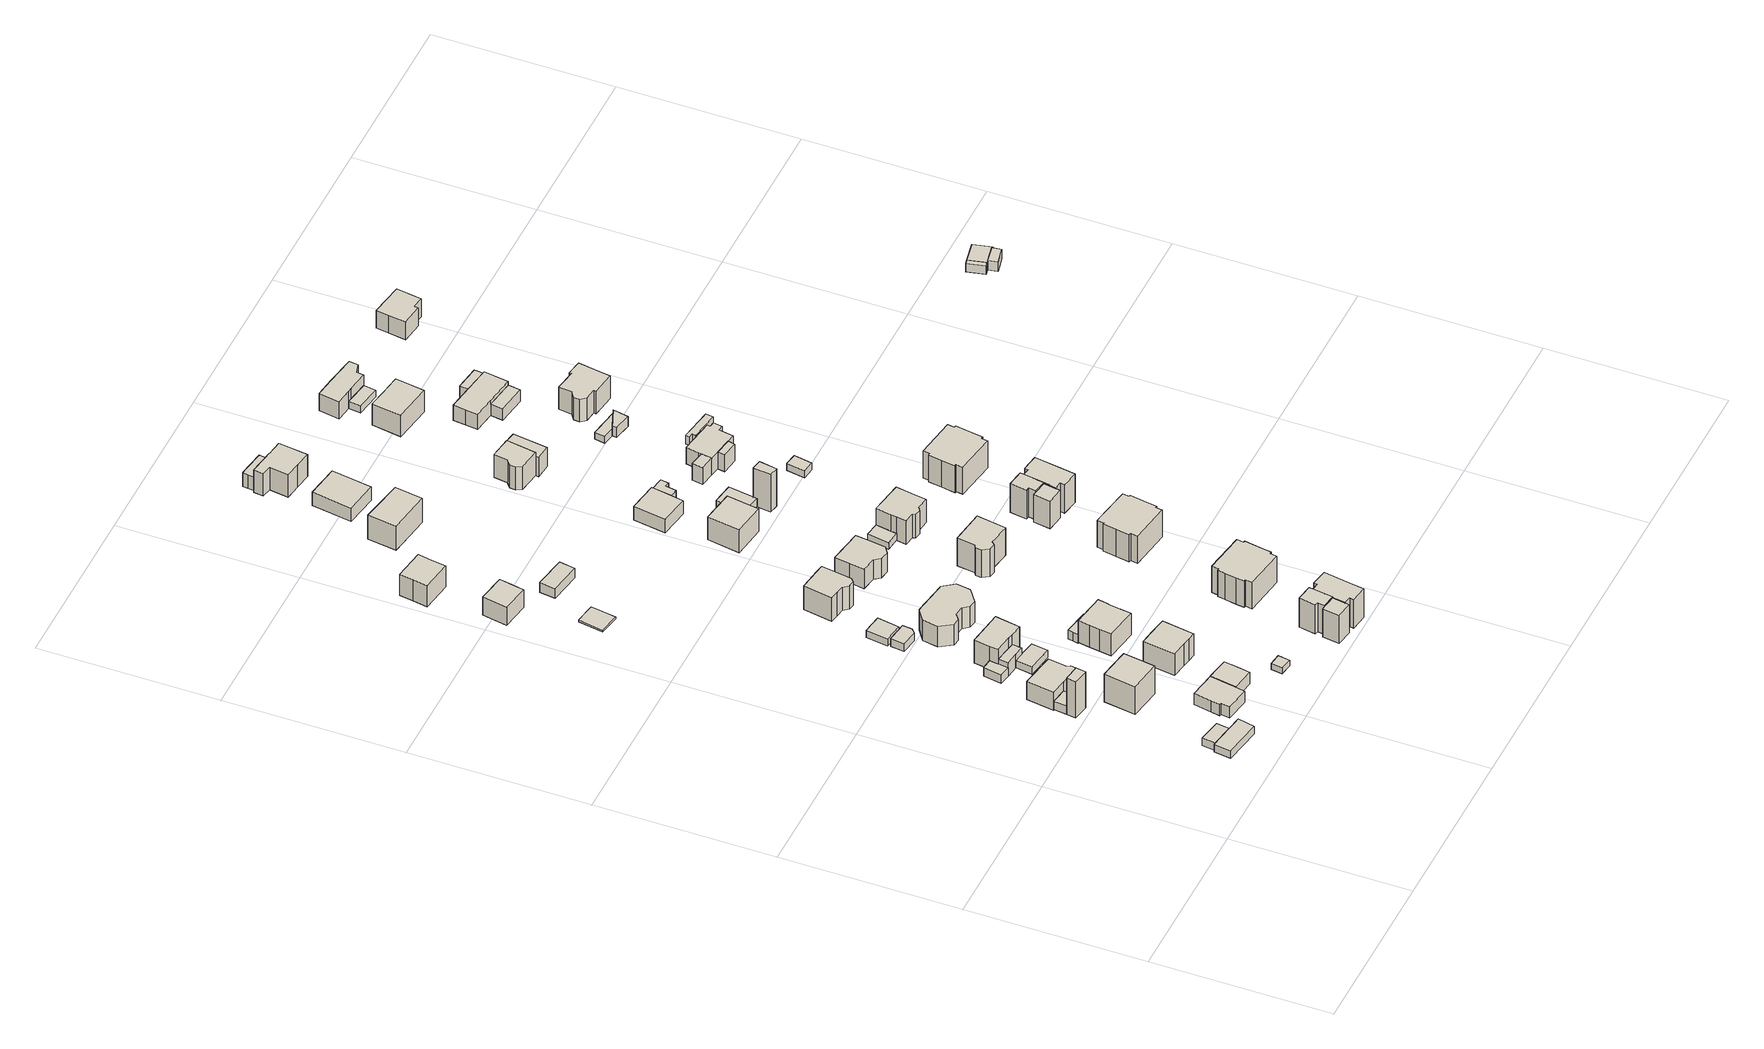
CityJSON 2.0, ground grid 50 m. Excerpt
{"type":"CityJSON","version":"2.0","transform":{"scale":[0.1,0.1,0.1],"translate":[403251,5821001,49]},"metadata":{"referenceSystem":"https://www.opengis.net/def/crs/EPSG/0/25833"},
"CityObjects":{
"building1":{"type":"Building","attributes":{"Gemeindeschluessel":"11000010","BezugspunktDach":"2200","function":"31001_2000","measuredHeight":2.41,"storeysAboveGround":1},"address":[{"country":"Germany","locality":"Berlin","thoroughfareNumber":"30 (1)","thoroughfareName":"Siegmarstraße"}],"geometry":[{"type":"Solid","lod":"1","boundaries":[[[[0,1,2,3,4,5]],[[6,7,8,9,10,11]],[[6,11,5,4]],[[7,6,4,3]],[[8,7,3,2]],[[9,8,2,1]],[[10,9,1,0]],[[11,10,0,5]]]]}]},
"building2":{"type":"Building","attributes":{"Gemeindeschluessel":"11000010","BezugspunktDach":"2200","function":"31001_2000","measuredHeight":2.47,"storeysAboveGround":1},"address":[{"country":"Germany","locality":"Berlin","thoroughfareNumber":"32 (1)","thoroughfareName":"Siegmarstraße"}],"geometry":[{"type":"Solid","lod":"1","boundaries":[[[[2,12,13,3]],[[14,15,8,7]],[[14,7,3,13]],[[15,14,13,12]],[[8,15,12,2]],[[7,8,2,3]]]]}]},
"building3":{"type":"Building","attributes":{"Gemeindeschluessel":"11000010","BezugspunktDach":"2200","function":"31001_2723","measuredHeight":12.03,"storeysAboveGround":1},"address":[{"country":"Germany","locality":"Berlin","thoroughfareNumber":"36 (1)","thoroughfareName":"Siegmarstraße"}],"geometry":[{"type":"Solid","lod":"1","boundaries":[[[[16,17,18,19]],[[20,21,22,23]],[[20,23,19,18]],[[21,20,18,17]],[[22,21,17,16]],[[23,22,16,19]]]]}]},
"building4":{"type":"Building","attributes":{"Gemeindeschluessel":"11000010","BezugspunktDach":"2200","function":"51009_1610","measuredHeight":3.28,"storeysAboveGround":0},"address":[{"country":"Germany","locality":"Berlin"}],"geometry":[{"type":"Solid","lod":"1","boundaries":[[[[24,25,26,27]],[[28,29,21,20]],[[28,20,27,26]],[[29,28,26,25]],[[21,29,25,24]],[[20,21,24,27]]]]}]},
"building5":{"type":"Building","attributes":{"Gemeindeschluessel":"11000010","BezugspunktDach":"2200","function":"31001_1010","measuredHeight":5.93,"storeysAboveGround":1},"address":[{"country":"Germany","locality":"Berlin","thoroughfareNumber":"36","thoroughfareName":"Siegmarstraße"}],"geometry":[{"type":"Solid","lod":"1","boundaries":[[[[30,31,32,33,34,35,36,37,38,39]],[[40,41,42,43,44,45,46,47,48,49]],[[40,49,39,38]],[[41,40,38,37]],[[42,41,37,36]],[[43,42,36,35]],[[44,43,35,34]],[[45,44,34,33]],[[46,45,33,32]],[[47,46,32,31]],[[48,47,31,30]],[[49,48,30,39]]]]}]},
"building6":{"type":"Building","attributes":{"Gemeindeschluessel":"11000010","BezugspunktDach":"2200","function":"31001_1010","measuredHeight":9.22,"storeysAboveGround":1},"address":[{"country":"Germany","locality":"Berlin","thoroughfareNumber":"34","thoroughfareName":"Siegmarstraße"}],"geometry":[{"type":"Solid","lod":"1","boundaries":[[[[50,51,52,53]],[[54,55,56,57]],[[54,57,53,52]],[[55,54,52,51]],[[56,55,51,50]],[[57,56,50,53]]]]}]},
"building7":{"type":"Building","attributes":{"Gemeindeschluessel":"11000010","function":"31001_1010"},"address":[{"country":"Germany","locality":"Berlin","thoroughfareNumber":"32","thoroughfareName":"Siegmarstraße"}],"children":["building7-1","building7-2"]},
"building7-1":{"type":"BuildingPart","attributes":{"BezugspunktDach":"2200","measuredHeight":4.29,"storeysAboveGround":1},"parents":["building7"],"geometry":[{"type":"MultiSurface","lod":"1","boundaries":[[[58,59,60,61,62,63,64,65,66]],[[67,68,69,70,71,72,73,74,75]],[[67,75,66,65]],[[68,67,65,64]],[[69,68,64,63]],[[72,71,61,60]],[[73,72,60,59]],[[74,73,59,58]],[[75,74,58,66]],[[70,76,77,62]],[[69,63,77,76]],[[78,70,62,61,71]]]}]},
"building7-2":{"type":"BuildingPart","attributes":{"BezugspunktDach":"2200","measuredHeight":4.29,"storeysAboveGround":1},"parents":["building7"],"geometry":[{"type":"MultiSurface","lod":"1","boundaries":[[[79,80,81,82,83,84]],[[76,69,85,86,87,71]],[[77,62,61,84,83]],[[63,77,76,83,82]],[[85,69,82,81]],[[86,85,81,80]],[[87,86,80,79]],[[71,87,79,84]],[[76,70,62,77]],[[70,71,61,62]],[[69,76,77,63]]]}]},
"building8":{"type":"Building","attributes":{"Gemeindeschluessel":"11000010","function":"31001_1010"},"address":[{"country":"Germany","locality":"Berlin","thoroughfareNumber":"38","thoroughfareName":"Siegmarstraße"}],"children":["building8-1","building8-2","building8-3"]},
"building8-1":{"type":"BuildingPart","attributes":{"BezugspunktDach":"2200","measuredHeight":10.84,"storeysAboveGround":1},"parents":["building8"],"geometry":[{"type":"MultiSurface","lod":"1","boundaries":[[[88,89,90,91,92,93,94,95]],[[96,97,98,99,100,101,102,103]],[[96,104,105,95,94]],[[97,96,94,93]],[[98,97,93,92]],[[99,98,92,91]],[[100,99,91,90]],[[101,100,90,89]],[[106,107,101,89,88]],[[108,106,102,88,95]],[[103,105,104,96]],[[102,101,107,106]],[[109,103,102,106,108]]]}]},
"building8-2":{"type":"BuildingPart","attributes":{"BezugspunktDach":"2200","measuredHeight":4.65,"storeysAboveGround":1},"parents":["building8"],"geometry":[{"type":"MultiSurface","lod":"1","boundaries":[[[110,104,111,112]],[[113,96,114,115]],[[113,115,112,111]],[[96,113,111,104]],[[115,114,110,112]],[[96,104,105,103]],[[114,103,105,110]]]}]},
"building8-3":{"type":"BuildingPart","attributes":{"BezugspunktDach":"2200","measuredHeight":4.35,"storeysAboveGround":1},"parents":["building8"],"geometry":[{"type":"MultiSurface","lod":"1","boundaries":[[[116,117,107,108,118]],[[103,101,119,120,114]],[[103,105,110,118,108]],[[101,103,102,101,107]],[[119,101,107,117]],[[120,119,117,116]],[[114,120,116,118]],[[114,110,105,103]],[[107,101,102,106]],[[108,106,102,103]]]}]},
"building9":{"type":"Building","attributes":{"Gemeindeschluessel":"11000010","BezugspunktDach":"2200","function":"31001_2000","measuredHeight":2.45,"storeysAboveGround":1},"address":[{"country":"Germany","locality":"Berlin","thoroughfareNumber":"38 (1)","thoroughfareName":"Siegmarstraße"}],"geometry":[{"type":"Solid","lod":"1","boundaries":[[[[121,122,123,124,125]],[[126,127,128,129,130]],[[126,130,125,124]],[[127,126,124,123]],[[128,127,123,122]],[[129,128,122,121]],[[130,129,121,125]]]]}]},
"building10":{"type":"Building","attributes":{"Gemeindeschluessel":"11000010","BezugspunktDach":"2200","function":"31001_2000","measuredHeight":1.89,"storeysAboveGround":1},"address":[{"country":"Germany","locality":"Berlin","thoroughfareNumber":"32 (2)","thoroughfareName":"Siegmarstraße"}],"geometry":[{"type":"Solid","lod":"1","boundaries":[[[[131,132,133,134]],[[135,136,137,138]],[[135,138,134,133]],[[136,135,133,132]],[[137,136,132,131]],[[138,137,131,134]]]]}]},
"building11":{"type":"Building","attributes":{"Gemeindeschluessel":"11000010","BezugspunktDach":"2200","function":"31001_2463","measuredHeight":2.59,"storeysAboveGround":1},"address":[{"country":"Germany","locality":"Berlin","thoroughfareNumber":"40 (1)","thoroughfareName":"Siegmarstraße"}],"geometry":[{"type":"Solid","lod":"1","boundaries":[[[[139,140,141,142,143]],[[144,145,146,147,148]],[[144,148,143,142]],[[145,144,142,141]],[[146,145,141,140]],[[147,146,140,139]],[[148,147,139,143]]]]}]},
"building12":{"type":"Building","attributes":{"Gemeindeschluessel":"11000010","BezugspunktDach":"2200","function":"31001_1010","measuredHeight":9.38,"storeysAboveGround":1},"address":[{"country":"Germany","locality":"Berlin","thoroughfareNumber":"34A","thoroughfareName":"Siegmarstraße"}],"geometry":[{"type":"Solid","lod":"1","boundaries":[[[[149,150,151,152,153,154,155,156]],[[157,158,159,160,161,162,163,164]],[[157,164,156,155]],[[158,157,155,154]],[[159,158,154,153]],[[160,159,153,152]],[[161,160,152,151]],[[162,161,151,150]],[[163,162,150,149]],[[164,163,149,156]]]]}]},
"building13":{"type":"Building","attributes":{"Gemeindeschluessel":"11000010","BezugspunktDach":"2200","function":"31001_1010","measuredHeight":0.585,"storeysAboveGround":1},"address":[{"country":"Germany","locality":"Berlin","thoroughfareNumber":"9","thoroughfareName":"Mettlacher Straße"}],"geometry":[{"type":"Solid","lod":"1","boundaries":[[[[165,166,167,168]],[[169,170,171,172]],[[169,172,168,167]],[[170,169,167,166]],[[171,170,166,165]],[[172,171,165,168]]]]}]},
"building14":{"type":"Building","attributes":{"Gemeindeschluessel":"11000010","BezugspunktDach":"2200","function":"31001_1010","measuredHeight":7.93,"storeysAboveGround":1},"address":[{"country":"Germany","locality":"Berlin","thoroughfareNumber":"47","thoroughfareName":"Siegmarstraße"}],"geometry":[{"type":"Solid","lod":"1","boundaries":[[[[173,174,175,176,177]],[[178,179,180,181,182]],[[178,182,177,176]],[[179,178,176,175]],[[180,179,175,174]],[[181,180,174,173]],[[182,181,173,177]]]]}]},
"building15":{"type":"Building","attributes":{"Gemeindeschluessel":"11000010","BezugspunktDach":"2200","function":"31001_2000","measuredHeight":2.37,"storeysAboveGround":1},"address":[{"country":"Germany","locality":"Berlin","thoroughfareNumber":"42 (1)","thoroughfareName":"Siegmarstraße"}],"geometry":[{"type":"Solid","lod":"1","boundaries":[[[[183,184,185,186]],[[187,188,189,190]],[[187,190,186,185]],[[188,187,185,184]],[[189,188,184,183]],[[190,189,183,186]]]]}]},
"building16":{"type":"Building","attributes":{"Gemeindeschluessel":"11000010","BezugspunktDach":"2200","function":"31001_1010","measuredHeight":8.13,"storeysAboveGround":1},"address":[{"country":"Germany","locality":"Berlin","thoroughfareNumber":"36A","thoroughfareName":"Siegmarstraße"}],"geometry":[{"type":"Solid","lod":"1","boundaries":[[[[191,192,193,194,195,196,197,198,199,200,201]],[[202,203,204,205,206,207,208,209,210,211,212]],[[202,212,201,200]],[[203,202,200,199]],[[204,203,199,198]],[[205,204,198,197]],[[206,205,197,196]],[[207,206,196,195]],[[208,207,195,194]],[[209,208,194,193]],[[210,209,193,192]],[[211,210,192,191]],[[212,211,191,201]]]]}]},
"building17":{"type":"Building","attributes":{"Gemeindeschluessel":"11000010","BezugspunktDach":"2200","function":"31001_1010","measuredHeight":9.9,"storeysAboveGround":1},"address":[{"country":"Germany","locality":"Berlin","thoroughfareNumber":"49","thoroughfareName":"Siegmarstraße"}],"geometry":[{"type":"Solid","lod":"1","boundaries":[[[[213,214,215,216,217,218]],[[219,220,221,222,223,224]],[[219,224,218,217]],[[220,219,217,216]],[[221,220,216,215]],[[222,221,215,214]],[[223,222,214,213]],[[224,223,213,218]]]]}]},
"building18":{"type":"Building","attributes":{"Gemeindeschluessel":"11000010","BezugspunktDach":"2200","function":"31001_1010","measuredHeight":6.83,"storeysAboveGround":1},"address":[{"country":"Germany","locality":"Berlin","thoroughfareNumber":"40","thoroughfareName":"Siegmarstraße"}],"geometry":[{"type":"Solid","lod":"1","boundaries":[[[[225,226,227,228,229,230,231,232,233,234,235,236]],[[237,238,239,240,241,242,243,244,245,246,247,248]],[[237,248,236,235]],[[238,237,235,234]],[[239,238,234,233]],[[240,239,233,232]],[[241,240,232,231]],[[242,241,231,230]],[[243,242,230,229]],[[244,243,229,228]],[[245,244,228,227]],[[246,245,227,226]],[[247,246,226,225]],[[248,247,225,236]]]]}]},
"building19":{"type":"Building","attributes":{"Gemeindeschluessel":"11000010","BezugspunktDach":"2200","function":"51009_1610","measuredHeight":3.21,"storeysAboveGround":0},"address":[{"country":"Germany","locality":"Berlin"}],"geometry":[{"type":"Solid","lod":"1","boundaries":[[[[249,250,251,252,253]],[[254,255,256,257,258]],[[254,258,253,252]],[[255,254,252,251]],[[256,255,251,250]],[[257,256,250,249]],[[258,257,249,253]]]]}]},
"building20":{"type":"Building","attributes":{"Gemeindeschluessel":"11000010","BezugspunktDach":"2200","function":"31001_1010","measuredHeight":8.34,"storeysAboveGround":1},"address":[{"country":"Germany","locality":"Berlin","thoroughfareNumber":"42","thoroughfareName":"Siegmarstraße"}],"geometry":[{"type":"Solid","lod":"1","boundaries":[[[[259,260,261,262,263,264,265,266,267,268,269]],[[270,271,272,273,274,275,276,277,278,279,280]],[[270,280,269,268]],[[271,270,268,267]],[[272,271,267,266]],[[273,272,266,265]],[[274,273,265,264]],[[275,274,264,263]],[[276,275,263,262]],[[277,276,262,261]],[[278,277,261,260]],[[279,278,260,259]],[[280,279,259,269]]]]}]},
"building21":{"type":"Building","attributes":{"Gemeindeschluessel":"11000010","BezugspunktDach":"2200","function":"31001_2000","measuredHeight":3.12,"storeysAboveGround":1},"address":[{"country":"Germany","locality":"Berlin","thoroughfareNumber":"47 (2)","thoroughfareName":"Siegmarstraße"}],"geometry":[{"type":"Solid","lod":"1","boundaries":[[[[281,282,283,284]],[[285,286,287,288]],[[285,288,284,283]],[[286,285,283,282]],[[287,286,282,281]],[[288,287,281,284]]]]}]},
"building22":{"type":"Building","attributes":{"Gemeindeschluessel":"11000010","function":"31001_1010"},"address":[{"country":"Germany","locality":"Berlin","thoroughfareNumber":"39","thoroughfareName":"Hans-Fallada-Straße"}],"children":["building22-1","building22-2","building22-3"]},
"building22-1":{"type":"BuildingPart","attributes":{"BezugspunktDach":"2200","measuredHeight":10.57,"storeysAboveGround":3},"parents":["building22"],"geometry":[{"type":"MultiSurface","lod":"1","boundaries":[[[289,290,291,292,293,294,295,296,297,298]],[[299,300,301,302,303,304,305,306,307,308]],[[309,308,298,310,311]],[[301,300,296,295]],[[302,301,295,294]],[[303,302,294,293]],[[304,303,293,292]],[[305,304,292,291]],[[306,305,291,290]],[[307,306,290,289]],[[308,307,289,298]],[[308,309,311,312]],[[299,312,311,310,297]],[[300,299,297,296]]]}]},
"building22-2":{"type":"BuildingPart","attributes":{"BezugspunktDach":"2200","measuredHeight":10.07,"storeysAboveGround":3},"parents":["building22"],"geometry":[{"type":"Solid","lod":"1","boundaries":[[[[313,309,311,314,315,316]],[[317,318,312,308,319,320]],[[317,320,316,315]],[[318,317,315,314]],[[319,308,309,313]],[[320,319,313,316]],[[312,318,314,311]],[[308,312,311,309]]]]}]},
"building22-3":{"type":"BuildingPart","attributes":{"BezugspunktDach":"2200","measuredHeight":10.24,"storeysAboveGround":3},"parents":["building22"],"geometry":[{"type":"MultiSurface","lod":"1","boundaries":[[[321,322,323,324,325,326]],[[327,328,312,318,329,330]],[[327,330,326,325]],[[328,327,325,324]],[[310,297,296,300,328,324,323]],[[314,311,323,322]],[[329,318,322,321]],[[330,329,321,326]],[[312,299,297,310]],[[299,300,296,297]],[[318,312,311,314]]]}]},
"building23":{"type":"Building","attributes":{"Gemeindeschluessel":"11000010","BezugspunktDach":"2200","function":"31001_1010","measuredHeight":9.08,"storeysAboveGround":1},"address":[{"country":"Germany","locality":"Berlin","thoroughfareNumber":"12","thoroughfareName":"Mettlacher Straße"}],"geometry":[{"type":"Solid","lod":"1","boundaries":[[[[331,332,333,334,335,336,337,338,339]],[[340,341,342,343,344,345,346,347,348]],[[340,348,339,338]],[[341,340,338,337]],[[342,341,337,336]],[[343,342,336,335]],[[344,343,335,334]],[[345,344,334,333]],[[346,345,333,332]],[[347,346,332,331]],[[348,347,331,339]]]]}]},
"building24":{"type":"Building","attributes":{"Gemeindeschluessel":"11000010","BezugspunktDach":"2200","function":"31001_1010","measuredHeight":9.05,"storeysAboveGround":2},"address":[{"country":"Germany","locality":"Berlin","thoroughfareNumber":"51","thoroughfareName":"Siegmarstraße"}],"geometry":[{"type":"Solid","lod":"1","boundaries":[[[[349,350,351,352,353]],[[354,355,356,357,358]],[[354,358,353,352]],[[355,354,352,351]],[[356,355,351,350]],[[357,356,350,349]],[[358,357,349,353]]]]}]},
"building25":{"type":"Building","attributes":{"Gemeindeschluessel":"11000010","BezugspunktDach":"2200","function":"31001_1010","measuredHeight":9.59,"storeysAboveGround":3},"address":[{"country":"Germany","locality":"Berlin","thoroughfareNumber":"41","thoroughfareName":"Hans-Fallada-Straße"}],"geometry":[{"type":"Solid","lod":"1","boundaries":[[[[359,360,361,362,363,364,365,366,367,368,369,370,371,372,373,374]],[[375,376,377,378,379,380,381,382,383,384,385,386,387,388,389,390]],[[375,390,374,373]],[[376,375,373,372]],[[377,376,372,371]],[[378,377,371,370]],[[379,378,370,369]],[[380,379,369,368]],[[381,380,368,367]],[[382,381,367,366]],[[383,382,366,365]],[[384,383,365,364]],[[385,384,364,363]],[[386,385,363,362]],[[387,386,362,361]],[[388,387,361,360]],[[389,388,360,359]],[[390,389,359,374]]]]}]},
"building26":{"type":"Building","attributes":{"Gemeindeschluessel":"11000010","BezugspunktDach":"2200","function":"31001_1010","measuredHeight":9.15,"storeysAboveGround":1},"address":[{"country":"Germany","locality":"Berlin","thoroughfareNumber":"16","thoroughfareName":"Mettlacher Straße"}],"geometry":[{"type":"Solid","lod":"1","boundaries":[[[[391,392,393,394,395,396,397,398,399]],[[400,401,402,403,404,405,406,407,408]],[[400,408,399,398]],[[401,400,398,397]],[[402,401,397,396]],[[403,402,396,395]],[[404,403,395,394]],[[405,404,394,393]],[[406,405,393,392]],[[407,406,392,391]],[[408,407,391,399]]]]}]},
"building27":{"type":"Building","attributes":{"Gemeindeschluessel":"11000010","BezugspunktDach":"2200","function":"31001_1010","measuredHeight":8.42,"storeysAboveGround":1},"address":[{"country":"Germany","locality":"Berlin","thoroughfareNumber":"11","thoroughfareName":"Mettlacher Straße"}],"geometry":[{"type":"Solid","lod":"1","boundaries":[[[[409,410,411,412]],[[413,414,415,416]],[[413,416,412,411]],[[414,413,411,410]],[[415,414,410,409]],[[416,415,409,412]]]]}]},
"building28":{"type":"Building","attributes":{"Gemeindeschluessel":"11000010","BezugspunktDach":"2200","function":"31001_1010","measuredHeight":5.2,"storeysAboveGround":1},"address":[{"country":"Germany","locality":"Berlin","thoroughfareNumber":"53","thoroughfareName":"Siegmarstraße"}],"geometry":[{"type":"Solid","lod":"1","boundaries":[[[[417,418,419,420]],[[421,422,423,424]],[[421,424,420,419]],[[422,421,419,418]],[[423,422,418,417]],[[424,423,417,420]]]]}]},
"building29":{"type":"Building","attributes":{"Gemeindeschluessel":"11000010","BezugspunktDach":"2200","function":"31001_2000","measuredHeight":2.09,"storeysAboveGround":1},"address":[{"country":"Germany","locality":"Berlin","thoroughfareNumber":"14 (1)","thoroughfareName":"Mettlacher Straße"}],"geometry":[{"type":"Solid","lod":"1","boundaries":[[[[425,426,427,428]],[[429,430,431,432]],[[429,432,428,427]],[[430,429,427,426]],[[431,430,426,425]],[[432,431,425,428]]]]}]},
"building30":{"type":"Building","attributes":{"Gemeindeschluessel":"11000010","function":"31001_1010"},"address":[{"country":"Germany","locality":"Berlin","thoroughfareNumber":"55","thoroughfareName":"Siegmarstraße"}],"children":["building30-1","building30-2"]},
"building30-1":{"type":"BuildingPart","attributes":{"BezugspunktDach":"2200","measuredHeight":8.02,"storeysAboveGround":2},"parents":["building30"],"geometry":[{"type":"MultiSurface","lod":"1","boundaries":[[[433,434,435,436,437,438,439,440,441,442]],[[443,444,445,446,447,448,449,450,451,452]],[[443,452,442,441]],[[453,454,441,440]],[[444,443,455,456]],[[457,453,456,458,445,444,440,439]],[[446,445,439,438],[459,460,457,458]],[[447,446,438,437]],[[448,447,437,436]],[[449,448,436,435]],[[450,449,435,434]],[[451,450,434,433]],[[452,451,433,442]],[[456,455,454,453]],[[458,456,453,457]],[[457,460,459,458]]]}]},
"building30-2":{"type":"BuildingPart","attributes":{"BezugspunktDach":"2200","measuredHeight":5.39,"storeysAboveGround":2},"parents":["building30"],"geometry":[{"type":"MultiSurface","lod":"1","boundaries":[[[460,461,462,463,464,454]],[[465,466,467,468,459,455]],[[465,455,454,464]],[[466,465,464,463]],[[467,466,463,462]],[[468,467,462,461]],[[459,468,461,460]],[[456,453,454,455]],[[458,457,453,469,456]],[[459,460,457,470,458]]]}]},
"building31":{"type":"Building","attributes":{"Gemeindeschluessel":"11000010","function":"31001_1010"},"address":[{"country":"Germany","locality":"Berlin","thoroughfareNumber":"44","thoroughfareName":"Siegmarstraße"}],"children":["building31-1","building31-2"]},
"building31-1":{"type":"BuildingPart","attributes":{"BezugspunktDach":"2200","measuredHeight":5.17,"storeysAboveGround":1},"parents":["building31"],"geometry":[{"type":"Solid","lod":"1","boundaries":[[[[471,472,473,474,475]],[[476,477,478,479,480]],[[476,480,475,474]],[[477,476,474,473]],[[478,481,482,477,473,472]],[[479,478,472,471]],[[480,479,471,475]],[[477,482,481,478]]]]}]},
"building31-2":{"type":"BuildingPart","attributes":{"BezugspunktDach":"2200","measuredHeight":3.67,"storeysAboveGround":1},"parents":["building31"],"geometry":[{"type":"Solid","lod":"1","boundaries":[[[[483,484,485,486,482,481]],[[477,487,488,489,490,478]],[[487,477,482,486]],[[488,487,486,485]],[[489,488,485,484]],[[490,489,484,483]],[[478,490,483,481]],[[478,481,482,477]]]]}]},
"building32":{"type":"Building","attributes":{"Gemeindeschluessel":"11000010","BezugspunktDach":"2200","function":"31001_1010","measuredHeight":9.9,"storeysAboveGround":3},"address":[{"country":"Germany","locality":"Berlin","thoroughfareNumber":"43","thoroughfareName":"Hans-Fallada-Straße"}],"geometry":[{"type":"Solid","lod":"1","boundaries":[[[[491,492,493,494,495,496,497,498,499,500,501,502,503,504]],[[505,506,507,508,509,510,511,512,513,514,515,516,517,518]],[[505,518,504,503]],[[506,505,503,502]],[[507,506,502,501]],[[508,507,501,500]],[[509,508,500,499]],[[510,509,499,498]],[[511,510,498,497]],[[512,511,497,496]],[[513,512,496,495]],[[514,513,495,494]],[[515,514,494,493]],[[516,515,493,492]],[[517,516,492,491]],[[518,517,491,504]]]]}]},
"building33":{"type":"Building","attributes":{"Gemeindeschluessel":"11000010","BezugspunktDach":"2200","function":"31001_1010","measuredHeight":10.5,"storeysAboveGround":1},"address":[{"country":"Germany","locality":"Berlin","thoroughfareNumber":"14","thoroughfareName":"Mettlacher Straße"}],"geometry":[{"type":"Solid","lod":"1","boundaries":[[[[519,520,521,522,523,524,525,526,527,528,529]],[[530,531,532,533,534,535,536,537,538,539,540]],[[530,540,529,528]],[[531,530,528,527]],[[532,531,527,526]],[[533,532,526,525]],[[534,533,525,524]],[[535,534,524,523]],[[536,535,523,522]],[[537,536,522,521]],[[538,537,521,520]],[[539,538,520,519]],[[540,539,519,529]]]]}]},
"building34":{"type":"Building","attributes":{"Gemeindeschluessel":"11000010","BezugspunktDach":"2200","function":"31001_2463","measuredHeight":2.56,"storeysAboveGround":1},"address":[{"country":"Germany","locality":"Berlin","thoroughfareNumber":"11 (1)","thoroughfareName":"Mettlacher Straße"}],"geometry":[{"type":"Solid","lod":"1","boundaries":[[[[541,542,543,544,545]],[[546,547,548,549,550]],[[546,550,545,544]],[[547,546,544,543]],[[548,547,543,542]],[[549,548,542,541]],[[550,549,541,545]]]]}]},
"building35":{"type":"Building","attributes":{"Gemeindeschluessel":"11000010","BezugspunktDach":"2200","function":"31001_2000","measuredHeight":14.05,"storeysAboveGround":1},"address":[{"country":"Germany","locality":"Berlin","thoroughfareNumber":"13 (1)","thoroughfareName":"Mettlacher Straße"}],"geometry":[{"type":"Solid","lod":"1","boundaries":[[[[551,552,553,554]],[[555,556,557,558]],[[555,558,554,553]],[[556,555,553,552]],[[557,556,552,551]],[[558,557,551,554]]]]}]},
"building36":{"type":"Building","attributes":{"Gemeindeschluessel":"11000010","function":"31001_1010"},"address":[{"country":"Germany","locality":"Berlin","thoroughfareNumber":"50","thoroughfareName":"Siegmarstraße"}],"children":["building36-1","building36-2"]},
"building36-1":{"type":"BuildingPart","attributes":{"BezugspunktDach":"2200","measuredHeight":8.88,"storeysAboveGround":1},"parents":["building36"],"geometry":[{"type":"MultiSurface","lod":"1","boundaries":[[[559,560,561,562,563,564,565,566,567]],[[568,569,570,571,572,573,574,575,576]],[[568,576,567,566]],[[569,568,566,565]],[[570,569,565,564]],[[571,570,564,563]],[[572,571,563,562]],[[577,578,562,561]],[[579,577,573,580,573,561,560]],[[575,574,560,559]],[[576,575,559,567]],[[573,572,578,577]],[[574,580,573,577,579]]]}]},
"building36-2":{"type":"BuildingPart","attributes":{"BezugspunktDach":"2200","measuredHeight":7.59,"storeysAboveGround":1},"parents":["building36"],"geometry":[{"type":"Solid","lod":"1","boundaries":[[[[581,582,583,584,578,577,579,585]],[[574,573,572,586,587,588,589,590]],[[574,590,585,579]],[[586,572,578,584]],[[587,586,584,583]],[[588,587,583,582]],[[589,588,582,581]],[[590,589,581,585]],[[573,574,579,577]],[[573,577,578,572]]]]}]},
"building37":{"type":"Building","attributes":{"Gemeindeschluessel":"11000010","function":"31001_1010"},"address":[{"country":"Germany","locality":"Berlin","thoroughfareNumber":"45","thoroughfareName":"Hans-Fallada-Straße"}],"children":["building37-1","building37-2","building37-3"]},
"building37-1":{"type":"BuildingPart","attributes":{"BezugspunktDach":"2200","measuredHeight":10.51,"storeysAboveGround":3},"parents":["building37"],"geometry":[{"type":"MultiSurface","lod":"1","boundaries":[[[591,592,593,594,595,596,597,598,599,600]],[[601,602,603,604,605,606,607,608,609,610]],[[610,611,601]],[[612,600,613,614]],[[603,602,598,597]],[[604,603,597,596]],[[605,604,596,595]],[[606,605,595,594]],[[607,606,594,593]],[[608,607,593,592]],[[609,608,592,591]],[[610,609,591,600]],[[612,614,611,610]],[[601,611,614,613,599]],[[602,601,599,598]]]}]},
"building37-2":{"type":"BuildingPart","attributes":{"BezugspunktDach":"2200","measuredHeight":10.37,"storeysAboveGround":3},"parents":["building37"],"geometry":[{"type":"Solid","lod":"1","boundaries":[[[[615,612,614,616,617,618]],[[619,620,611,610,621,622]],[[619,622,618,617]],[[620,619,617,616]],[[621,610,612,615]],[[622,621,615,618]],[[611,620,616,614]],[[611,614,612,610]]]]}]},
"building37-3":{"type":"BuildingPart","attributes":{"BezugspunktDach":"2200","measuredHeight":10.61,"storeysAboveGround":3},"parents":["building37"],"geometry":[{"type":"MultiSurface","lod":"1","boundaries":[[[623,624,625,626,627,628]],[[629,630,611,620,631,632]],[[629,632,628,627]],[[630,629,627,626]],[[613,599,598,602,601,633,630,626,625]],[[620,616,614,625,624]],[[631,620,624,623]],[[632,631,623,628]],[[611,633,601,599,613]],[[601,602,598,599]],[[611,614,616,620]]]}]},
"building38":{"type":"Building","attributes":{"Gemeindeschluessel":"11000010","BezugspunktDach":"2200","function":"31001_2000","measuredHeight":2.27,"storeysAboveGround":1},"address":[{"country":"Germany","locality":"Berlin","thoroughfareNumber":"13 (2)","thoroughfareName":"Mettlacher Straße"}],"geometry":[{"type":"Solid","lod":"1","boundaries":[[[[634,635,636,637]],[[638,639,640,641]],[[638,641,637,636]],[[639,638,636,635]],[[640,639,635,634]],[[641,640,634,637]]]]}]},
"building39":{"type":"Building","attributes":{"Gemeindeschluessel":"11000010","function":"31001_1010"},"address":[{"country":"Germany","locality":"Berlin","thoroughfareNumber":"13","thoroughfareName":"Mettlacher Straße"}],"children":["building39-1","building39-2","building39-3"]},
"building39-1":{"type":"BuildingPart","attributes":{"BezugspunktDach":"2200","measuredHeight":6.67,"storeysAboveGround":1},"parents":["building39"],"geometry":[{"type":"MultiSurface","lod":"1","boundaries":[[[642,643,644,645,646,647,648,649,650,651]],[[652,653,654,655,656,657,658,659,660,661]],[[653,652,650,649]],[[654,653,649,648]],[[655,654,648,647]],[[656,655,647,646]],[[657,656,646,645]],[[658,657,645,644]],[[659,658,644,643]],[[660,659,643,642]],[[661,660,642,662,663,664,665,651]],[[652,661,651,650]],[[665,664,663,662]]]}]},
"building39-2":{"type":"BuildingPart","attributes":{"BezugspunktDach":"2200","measuredHeight":5.52,"storeysAboveGround":1},"parents":["building39"],"geometry":[{"type":"MultiSurface","lod":"1","boundaries":[[[666,667,668,669]],[[670,652,661,671]],[[670,671,669,668]],[[652,670,668,667]],[[661,651,650,667,666]],[[671,661,666,669]],[[650,651,661,652]]]}]},
"building39-3":{"type":"BuildingPart","attributes":{"BezugspunktDach":"2200","measuredHeight":5.52,"storeysAboveGround":1},"parents":["building39"],"geometry":[{"type":"MultiSurface","lod":"1","boundaries":[[[672,673,674,675]],[[664,663,676,677]],[[664,677,675,674]],[[662,665,674,673]],[[676,663,673,672]],[[677,676,672,675]],[[663,664,665,662]]]}]},
"building40":{"type":"Building","attributes":{"Gemeindeschluessel":"11000010","BezugspunktDach":"2200","function":"31001_1010","measuredHeight":9.93,"storeysAboveGround":3},"address":[{"country":"Germany","locality":"Berlin","thoroughfareNumber":"47","thoroughfareName":"Hans-Fallada-Straße"}],"geometry":[{"type":"Solid","lod":"1","boundaries":[[[[678,679,680,681,682,683,684,685,686,687,688,689,690,691]],[[692,693,694,695,696,697,698,699,700,701,702,703,704,705]],[[692,705,691,690]],[[693,692,690,689]],[[694,693,689,688]],[[695,694,688,687]],[[696,695,687,686]],[[697,696,686,685]],[[698,697,685,684]],[[699,698,684,683]],[[700,699,683,682]],[[701,700,682,681]],[[702,701,681,680]],[[703,702,680,679]],[[704,703,679,678]],[[705,704,678,691]]]]}]},
"building41":{"type":"Building","attributes":{"Gemeindeschluessel":"11000010","BezugspunktDach":"2200","function":"31001_1010","measuredHeight":9.12,"storeysAboveGround":1},"address":[{"country":"Germany","locality":"Berlin","thoroughfareNumber":"54","thoroughfareName":"Siegmarstraße"}],"geometry":[{"type":"Solid","lod":"1","boundaries":[[[[706,707,708,709,710]],[[711,712,713,714,715]],[[711,715,710,709]],[[712,711,709,708]],[[713,712,708,707]],[[714,713,707,706]],[[715,714,706,710]]]]}]},
"building42":{"type":"Building","attributes":{"Gemeindeschluessel":"11000010","function":"31001_1010"},"address":[{"country":"Germany","locality":"Berlin","thoroughfareNumber":"48","thoroughfareName":"Siegmarstraße"}],"children":["building42-1","building42-2"]},
"building42-1":{"type":"BuildingPart","attributes":{"BezugspunktDach":"2200","measuredHeight":3.17,"storeysAboveGround":1},"parents":["building42"],"geometry":[{"type":"MultiSurface","lod":"1","boundaries":[[[716,717,718,719]],[[720,721,722,723]],[[720,723,719,718]],[[724,725,720,718,717]],[[722,721,717,716]],[[723,722,716,719]],[[726,721,720,725,724]]]}]},
"building42-2":{"type":"BuildingPart","attributes":{"BezugspunktDach":"2200","measuredHeight":2.17,"storeysAboveGround":1},"parents":["building42"],"geometry":[{"type":"Solid","lod":"1","boundaries":[[[[725,724,727,728]],[[729,721,720,730]],[[729,730,728,727]],[[721,729,727,724]],[[730,720,725,728]],[[720,721,724,725]]]]}]},
"building43":{"type":"Building","attributes":{"Gemeindeschluessel":"11000010","BezugspunktDach":"2200","function":"31001_2000","measuredHeight":2.83,"storeysAboveGround":1},"address":[{"country":"Germany","locality":"Berlin","thoroughfareNumber":"13 (3)","thoroughfareName":"Mettlacher Straße"}],"geometry":[{"type":"Solid","lod":"1","boundaries":[[[[731,732,733,734,735,736]],[[737,738,739,740,741,742]],[[737,742,736,735]],[[738,737,735,734]],[[739,738,734,733]],[[740,739,733,732]],[[741,740,732,731]],[[742,741,731,736]]]]}]},
"building44":{"type":"Building","attributes":{"Gemeindeschluessel":"11000010","BezugspunktDach":"2200","function":"31001_2000","measuredHeight":2.3,"storeysAboveGround":1},"address":[{"country":"Germany","locality":"Berlin","thoroughfareNumber":"56 (1)","thoroughfareName":"Siegmarstraße"}],"geometry":[{"type":"Solid","lod":"1","boundaries":[[[[743,744,745,746]],[[747,748,749,750]],[[747,750,746,745]],[[748,747,745,744]],[[749,748,744,743]],[[750,749,743,746]]]]}]},
"building45":{"type":"Building","attributes":{"Gemeindeschluessel":"11000010","BezugspunktDach":"2200","function":"31001_1010","measuredHeight":8.36,"storeysAboveGround":1},"address":[{"country":"Germany","locality":"Berlin","thoroughfareNumber":"56","thoroughfareName":"Siegmarstraße"}],"geometry":[{"type":"Solid","lod":"1","boundaries":[[[[751,752,753,754,755,756,757,758,759]],[[760,761,762,763,764,748,765,747,766]],[[760,766,759,758]],[[761,760,758,757]],[[762,761,757,756]],[[763,762,756,755]],[[764,763,755,754]],[[748,764,754,753]],[[765,748,753,752]],[[747,765,752,751]],[[766,747,751,759]]]]}]},
"building46":{"type":"Building","attributes":{"Gemeindeschluessel":"11000010","function":"31001_1010"},"address":[{"country":"Germany","locality":"Berlin","thoroughfareNumber":"52","thoroughfareName":"Siegmarstraße"}],"children":["building46-1","building46-2"]},
"building46-1":{"type":"BuildingPart","attributes":{"BezugspunktDach":"2200","measuredHeight":5.51,"storeysAboveGround":1},"parents":["building46"],"geometry":[{"type":"MultiSurface","lod":"1","boundaries":[[[767,768,769,770,771,772,773,774]],[[775,776,777,778,779,780,781,782]],[[775,782,774,773]],[[776,775,773,772]],[[777,776,772,771]],[[778,777,771,770]],[[779,778,770,769]],[[780,779,769,768]],[[783,784,768,767]],[[782,781,767,774]],[[781,780,784,783]]]}]},
"building46-2":{"type":"BuildingPart","attributes":{"BezugspunktDach":"2200","measuredHeight":3.76,"storeysAboveGround":1},"parents":["building46"],"geometry":[{"type":"Solid","lod":"1","boundaries":[[[[785,784,783,786]],[[781,780,787,788]],[[781,788,786,783]],[[787,780,784,785]],[[788,787,785,786]],[[781,783,784,780]]]]}]},
"building47":{"type":"Building","attributes":{"Gemeindeschluessel":"11000010","BezugspunktDach":"2200","function":"31001_1010","measuredHeight":8.91,"storeysAboveGround":1},"address":[{"country":"Germany","locality":"Berlin","thoroughfareNumber":"50A","thoroughfareName":"Siegmarstraße"}],"geometry":[{"type":"Solid","lod":"1","boundaries":[[[[789,790,791,792,793,794,795,796,797,798,799,800,801]],[[802,803,804,805,806,807,808,809,810,811,812,813,814]],[[802,814,801,800]],[[803,802,800,799]],[[804,803,799,798]],[[805,804,798,797]],[[806,805,797,796]],[[807,806,796,795]],[[808,807,795,794]],[[809,808,794,793]],[[810,809,793,792]],[[811,810,792,791]],[[812,811,791,790]],[[813,812,790,789]],[[814,813,789,801]]]]}]},
"building48":{"type":"Building","attributes":{"Gemeindeschluessel":"11000010","BezugspunktDach":"2200","function":"31001_2463","measuredHeight":4.57,"storeysAboveGround":1},"address":[{"country":"Germany","locality":"Berlin","thoroughfareNumber":"52 (1)","thoroughfareName":"Siegmarstraße"}],"geometry":[{"type":"Solid","lod":"1","boundaries":[[[[815,816,817,818]],[[819,820,821,822]],[[819,822,818,817]],[[820,819,817,816]],[[821,820,816,815]],[[822,821,815,818]]]]}]},
"building49":{"type":"Building","attributes":{"Gemeindeschluessel":"11000010","BezugspunktDach":"2200","function":"31001_1010","measuredHeight":8.4,"storeysAboveGround":1},"address":[{"country":"Germany","locality":"Berlin","thoroughfareNumber":"56B","thoroughfareName":"Siegmarstraße"}],"geometry":[{"type":"Solid","lod":"1","boundaries":[[[[823,824,825,826,827,828,829,830]],[[831,832,833,834,835,836,837,838]],[[831,838,830,829]],[[832,831,829,828]],[[833,832,828,827]],[[834,833,827,826]],[[835,834,826,825]],[[836,835,825,824]],[[837,836,824,823]],[[838,837,823,830]]]]}]},
"building50":{"type":"Building","attributes":{"Gemeindeschluessel":"11000010","BezugspunktDach":"2200","function":"51009_1610","measuredHeight":2.78,"storeysAboveGround":0},"address":[{"country":"Germany","locality":"Berlin"}],"geometry":[{"type":"Solid","lod":"1","boundaries":[[[[839,840,841,842]],[[843,844,845,846]],[[843,846,842,841]],[[844,843,841,840]],[[845,844,840,839]],[[846,845,839,842]]]]}]},
"building51":{"type":"Building","attributes":{"Gemeindeschluessel":"11000010","BezugspunktDach":"2200","function":"51009_1610","measuredHeight":3.77,"storeysAboveGround":0},"address":[{"country":"Germany","locality":"Berlin"}],"geometry":[{"type":"Solid","lod":"1","boundaries":[[[[847,848,849,850]],[[851,852,853,854]],[[851,854,850,849]],[[852,851,849,848]],[[853,852,848,847]],[[854,853,847,850]]]]}]},
"building52":{"type":"Building","attributes":{"Gemeindeschluessel":"11000010","BezugspunktDach":"2200","function":"31001_1312","measuredHeight":2.77,"storeysAboveGround":1},"address":[{"country":"Germany","locality":"Berlin","thoroughfareNumber":"36 (10)","thoroughfareName":"Joachim-Ringelnatz-Straße"}],"geometry":[{"type":"Solid","lod":"1","boundaries":[[[[840,855,856,857,858,841]],[[859,860,861,862,863,864]],[[859,864,841,858]],[[860,859,858,857]],[[861,860,857,856]],[[862,861,856,855]],[[863,862,855,840]],[[864,863,840,841]]]]}]}
},
"vertices":[
[352,77,68],[362,124,68],[320,131,68],[256,141,68],[251,142,68],[244,94,68],[251,142,43],[256,141,43],[320,131,43],[362,124,43],[352,77,43],[244,94,43],
[325,167,68],[261,179,68],[261,179,43],[325,167,43],
[282,502,158],[286,529,158],[242,536,158],[238,510,158],[242,536,38],[286,529,38],[282,502,38],[238,510,38],
[286,529,65],[292,565,65],[246,572,65],[242,536,65],[246,572,38],[292,565,38],
[292,565,94],[320,560,94],[326,553,94],[337,551,94],[353,562,94],[355,573,94],[349,581,94],[357,634,94],[258,650,94],[246,572,94],[258,650,35],[357,634,35],[349,581,35],[355,573,35],[353,562,35],[337,551,35],[326,553,35],[320,560,35],[292,565,35],[246,572,35],
[398,365,130],[411,454,130],[322,468,130],[308,379,130],[322,468,38],[411,454,38],[398,365,38],[308,379,38],
[388,182,78],[384,157,78],[453,146,78],[458,171,78],[462,196,78],[471,246,78],[396,258,78],[387,208,78],[383,183,78],[387,208,41],[396,258,41],[471,246,41],[462,196,41],[458,171,41],[453,146,41],[384,157,41],[388,182,41],[383,183,41],[464,209,41],[464,209,78],[458,174,41],
[522,161,79],[528,198,79],[534,235,79],[471,246,79],[464,209,79],[458,171,79],[534,235,41],[528,198,41],[522,161,41],
[379,750,105],[394,747,105],[428,742,105],[440,812,105],[389,819,105],[339,826,105],[332,781,105],[329,758,105],[332,781,29],[339,826,29],[389,819,29],[440,812,29],[428,742,29],[394,747,29],[379,750,29],[329,758,29],[332,781,58],[329,758,58],[379,750,73],[394,747,73],[329,758,73],[329,758,43],
[325,729,58],[303,785,58],[294,734,58],[303,785,29],[325,729,29],[294,734,29],
[362,724,73],[390,720,73],[325,729,73],[390,720,29],[362,724,29],
[428,666,54],[434,712,54],[390,720,54],[362,724,54],[355,677,54],[362,724,30],[390,720,30],[434,712,30],[428,666,30],[355,677,30],
[623,97,59],[628,130,59],[594,134,59],[589,103,59],[594,134,40],[628,130,40],[623,97,40],[589,103,40],
[358,996,53],[370,1007,53],[373,1034,53],[317,1042,53],[312,1003,53],[317,1042,27],[373,1034,27],[370,1007,27],[358,996,27],[312,1003,27],
[528,341,106],[550,337,106],[572,334,106],[586,424,106],[564,428,106],[542,431,106],[497,438,106],[484,348,106],[497,438,35],[542,431,35],[564,428,35],[586,424,35],[572,334,35],[550,337,35],[528,341,35],[484,348,35],
[155,1714,23],[167,1785,23],[109,1795,23],[97,1724,23],[109,1795,17],[167,1785,17],[155,1714,17],[97,1724,17],
[98,1938,82],[104,1973,82],[111,2008,82],[33,2021,82],[20,1951,82],[33,2021,23],[111,2008,23],[104,1973,23],[98,1938,23],[20,1951,23],
[370,1043,48],[380,1104,48],[327,1112,48],[318,1051,48],[327,1112,24],[380,1104,24],[370,1043,24],[318,1051,24],
[583,507,105],[587,538,105],[588,540,105],[592,569,105],[594,577,105],[598,603,105],[578,606,105],[507,617,105],[501,584,105],[497,555,105],[492,522,105],[497,555,33],[501,584,33],[507,617,33],[578,606,33],[598,603,33],[594,577,33],[592,569,33],[588,540,33],[587,538,33],[583,507,33],[492,522,33],
[93,2146,93],[99,2186,93],[106,2226,93],[19,2239,93],[13,2199,93],[6,2159,93],[13,2199,24],[19,2239,24],[106,2226,24],[99,2186,24],[93,2146,24],[6,2159,24],
[383,899,96],[402,896,96],[418,909,96],[446,905,96],[460,888,96],[480,885,96],[518,913,96],[524,953,96],[501,985,96],[400,1000,96],[367,977,96],[360,933,96],[367,977,28],[400,1000,28],[501,985,28],[524,953,28],[518,913,28],[480,885,28],[460,888,28],[446,905,28],[418,909,28],[402,896,28],[383,899,28],[360,933,28],
[578,606,59],[582,635,59],[512,647,59],[509,632,59],[507,617,59],[509,632,30],[512,647,30],[582,635,30],[578,606,30],[507,617,30],
[377,1212,97],[401,1208,97],[413,1194,97],[414,1194,97],[429,1191,97],[440,1201,97],[453,1286,97],[430,1289,97],[391,1295,97],[367,1298,97],[353,1216,97],[367,1298,20],[391,1295,20],[430,1289,20],[453,1286,20],[440,1201,20],[429,1191,20],[414,1194,20],[413,1194,20],[401,1208,20],[377,1212,20],[353,1216,20],
[254,1867,51],[261,1911,51],[171,1926,51],[165,1881,51],[171,1926,19],[261,1911,19],[254,1867,19],[165,1881,19],
[824,21,128],[822,9,128],[870,2,128],[879,61,128],[888,117,128],[841,125,128],[839,115,128],[819,118,128],[811,71,128],[804,24,128],[811,71,34],[819,118,34],[839,115,34],[841,125,34],[888,117,34],[879,61,34],[870,2,34],[822,9,34],[824,21,34],[804,24,34],[804,24,127],[810,60,128],[810,60,127],[810,60,34],
[802,12,127],[772,66,127],[762,67,127],[755,19,127],[762,67,34],[772,66,34],[802,12,34],[755,19,34],
[775,86,130],[772,66,130],[810,60,130],[820,128,130],[773,135,130],[765,88,130],[773,135,34],[820,128,34],[775,86,34],[765,88,34],
[542,1185,81],[555,1168,81],[580,1164,81],[598,1177,81],[604,1219,81],[609,1261,81],[513,1276,81],[507,1234,81],[500,1192,81],[507,1234,17],[513,1276,17],[609,1261,17],[604,1219,17],[598,1177,17],[580,1164,17],[555,1168,17],[542,1185,17],[500,1192,17],
[293,2294,103],[299,2333,103],[305,2372,103],[182,2394,103],[171,2313,103],[182,2394,24],[305,2372,24],[299,2333,24],[293,2294,24],[171,2313,24],
[797,291,117],[794,271,117],[909,253,117],[912,273,117],[918,272,117],[921,295,117],[926,326,117],[930,349,117],[925,349,117],[928,369,117],[812,387,117],[809,367,117],[804,368,117],[800,346,117],[795,314,117],[792,292,117],[795,314,30],[800,346,30],[804,368,30],[809,367,30],[812,387,30],[928,369,30],[925,349,30],[930,349,30],[926,326,30],[921,295,30],[918,272,30],[912,273,30],[909,253,30],[794,271,30],[797,291,30],[792,292,30],
[662,921,111],[680,918,111],[688,927,111],[750,917,111],[763,999,111],[667,1012,111],[660,962,111],[651,955,111],[649,940,111],[651,955,20],[660,962,20],[667,1012,20],[763,999,20],[750,917,20],[688,927,20],[680,918,20],[662,921,20],[649,940,20],
[598,1517,89],[612,1608,89],[521,1622,89],[506,1531,89],[521,1622,14],[612,1608,14],[598,1517,14],[506,1531,14],
[317,2442,70],[335,2555,70],[242,2569,70],[224,2456,70],[242,2569,26],[335,2555,26],[317,2442,26],[224,2456,26],
[700,1189,38],[710,1249,38],[670,1255,38],[660,1194,38],[670,1255,17],[710,1249,17],[700,1189,17],[660,1194,17],
[261,2692,93],[253,2639,93],[298,2632,93],[343,2625,93],[354,2707,93],[313,2713,93],[310,2714,93],[266,2721,93],[237,2725,93],[233,2697,93],[237,2725,20],[266,2721,20],[310,2714,20],[313,2713,20],[354,2707,20],[343,2625,20],[298,2632,20],[253,2639,20],[261,2692,20],[233,2697,20],[266,2721,71],[237,2725,71],[237,2725,25],[266,2721,25],[310,2714,71],[310,2714,25],[313,2713,25],[313,2713,71],
[315,2729,71],[317,2744,71],[241,2756,71],[239,2740,71],[239,2740,25],[241,2756,25],[317,2744,25],[315,2729,25],[266,2721,57],[310,2714,57],
[587,1716,56],[594,1755,56],[603,1808,56],[519,1821,56],[505,1730,56],[519,1821,12],[603,1808,12],[594,1755,12],[587,1716,12],[505,1730,12],[594,1755,49],[603,1808,49],
[623,1751,49],[628,1781,49],[641,1779,49],[645,1802,49],[645,1802,12],[641,1779,12],[628,1781,12],[623,1751,12],
[849,622,113],[846,602,113],[961,584,113],[964,604,113],[969,603,113],[975,641,113],[981,679,113],[976,680,113],[979,699,113],[863,718,113],[860,698,113],[855,699,113],[849,661,113],[843,623,113],[849,661,24],[855,699,24],[860,698,24],[863,718,24],[979,699,24],[976,680,24],[981,679,24],[975,641,24],[969,603,24],[964,604,24],[961,584,24],[846,602,24],[849,622,24],[843,623,24],
[724,1157,93],[727,1149,93],[744,1146,93],[754,1153,93],[790,1148,93],[796,1191,93],[803,1234,93],[710,1249,93],[702,1205,93],[700,1189,93],[695,1161,93],[700,1189,16],[702,1205,16],[710,1249,16],[803,1234,16],[796,1191,16],[790,1148,16],[754,1153,16],[744,1146,16],[727,1149,16],[724,1157,16],[695,1161,16],
[687,1560,37],[688,1570,37],[699,1641,37],[640,1650,37],[628,1569,37],[640,1650,12],[699,1641,12],[688,1570,12],[687,1560,12],[628,1569,12],
[707,1516,134],[715,1565,134],[688,1570,134],[681,1521,134],[688,1570,10],[715,1565,10],[707,1516,10],[681,1521,10],
[504,2114,100],[564,2104,100],[571,2146,100],[578,2188,100],[518,2197,100],[512,2157,100],[510,2156,100],[497,2146,100],[495,2128,100],[497,2146,24],[510,2156,24],[512,2157,24],[518,2197,24],[578,2188,24],[571,2146,24],[564,2104,24],[504,2114,24],[495,2128,24],[571,2146,87],[578,2188,87],[564,2104,87],[568,2125,24],
[606,2091,87],[613,2139,87],[620,2188,87],[579,2195,87],[563,2096,87],[579,2195,24],[620,2188,24],[613,2139,24],[606,2091,24],[563,2096,24],
[954,856,114],[952,844,114],[1000,836,114],[1009,895,114],[1018,952,114],[971,959,114],[969,949,114],[949,952,114],[941,906,114],[934,859,114],[941,906,20],[949,952,20],[969,949,20],[971,959,20],[1018,952,20],[1009,895,20],[1000,836,20],[952,844,20],[954,856,20],[934,859,20],[940,894,20],[934,859,111],[940,894,114],[940,894,111],
[932,847,111],[902,900,111],[892,902,111],[885,854,111],[892,902,20],[902,900,20],[932,847,20],[885,854,20],
[905,921,115],[902,900,115],[940,894,115],[950,962,115],[903,969,115],[895,922,115],[903,969,20],[950,962,20],[905,921,20],[895,922,20],[941,904,20],
[865,1488,34],[874,1539,34],[840,1545,34],[831,1493,34],[840,1545,11],[874,1539,11],[865,1488,11],[831,1493,11],
[852,1694,63],[859,1735,63],[874,1733,63],[878,1759,63],[863,1761,63],[865,1770,63],[767,1785,63],[760,1748,63],[759,1740,63],[754,1710,63],[759,1740,9],[760,1748,9],[767,1785,9],[865,1770,9],[863,1761,9],[878,1759,9],[874,1733,9],[859,1735,9],[852,1694,9],[754,1710,9],[828,1698,63],[828,1698,9],[780,1706,9],[780,1706,63],
[754,1710,64],[759,1740,64],[716,1747,64],[711,1717,64],[716,1747,9],[711,1717,9],
[824,1678,64],[828,1698,64],[780,1706,64],[777,1685,64],[824,1678,9],[777,1685,9],
[927,1126,104],[924,1106,104],[1039,1088,104],[1042,1107,104],[1048,1106,104],[1054,1145,104],[1060,1183,104],[1054,1184,104],[1057,1204,104],[942,1221,104],[939,1202,104],[934,1203,104],[928,1165,104],[922,1126,104],[928,1165,15],[934,1203,15],[939,1202,15],[942,1221,15],[1057,1204,15],[1054,1184,15],[1060,1183,15],[1054,1145,15],[1048,1106,15],[1042,1107,15],[1039,1088,15],[924,1106,15],[927,1126,15],[922,1126,15],
[674,2451,96],[687,2534,96],[632,2542,96],[578,2551,96],[565,2468,96],[578,2551,26],[632,2542,26],[687,2534,26],[674,2451,26],[565,2468,26],
[829,1968,51],[838,2012,51],[781,1990,51],[780,1978,51],[781,1990,19],[838,2012,19],[829,1968,19],[780,1978,19],[838,2012,41],[781,1990,41],[838,2012,23],
[753,2025,41],[748,1996,41],[753,2025,19],[748,1996,19],
[842,1800,41],[841,1791,41],[921,1778,41],[925,1799,41],[831,1814,41],[830,1802,41],[831,1814,13],[925,1799,13],[921,1778,13],[841,1791,13],[842,1800,13],[830,1802,13],
[676,2583,50],[681,2617,50],[611,2628,50],[607,2594,50],[611,2628,27],[681,2617,27],[676,2583,27],[607,2594,27],
[611,2628,84],[623,2626,84],[681,2617,84],[684,2638,84],[711,2645,84],[714,2671,84],[632,2684,84],[575,2692,84],[565,2634,84],[575,2692,27],[632,2684,27],[714,2671,27],[711,2645,27],[684,2638,27],[623,2626,27],[565,2634,27],
[729,2296,73],[811,2284,73],[816,2319,73],[821,2353,73],[751,2363,73],[676,2374,73],[672,2339,73],[668,2305,73],[672,2339,23],[676,2374,23],[751,2363,23],[821,2353,23],[816,2319,23],[811,2284,23],[729,2296,23],[668,2305,23],[729,2296,61],[811,2284,61],
[806,2249,61],[724,2261,61],[806,2249,23],[724,2261,23],
[807,2069,96],[839,2065,96],[838,2058,96],[905,2048,96],[912,2095,96],[919,2140,96],[876,2147,96],[876,2140,96],[818,2150,96],[812,2112,96],[809,2110,96],[796,2100,96],[794,2083,96],[796,2100,22],[809,2110,22],[812,2112,22],[818,2150,22],[876,2140,22],[876,2147,22],[919,2140,22],[912,2095,22],[905,2048,22],[838,2058,22],[839,2065,22],[807,2069,22],[794,2083,22],
[821,2353,67],[824,2380,67],[755,2390,67],[751,2363,67],[755,2390,25],[824,2380,25],[821,2353,25],[751,2363,25],
[965,2591,84],[967,2603,84],[1000,2598,84],[1005,2633,84],[1011,2669,84],[917,2684,84],[912,2648,84],[905,2600,84],[912,2648,25],[917,2684,25],[1011,2669,25],[1005,2633,25],[1000,2598,25],[967,2603,25],[965,2591,25],[905,2600,25],
[1715,1380,34],[1727,1382,34],[1716,1433,34],[1704,1430,34],[1716,1433,6],[1727,1382,6],[1715,1380,6],[1704,1430,6],
[1736,1357,38],[1783,1367,38],[1779,1392,38],[1731,1383,38],[1779,1392,6],[1783,1367,6],[1736,1357,6],[1731,1383,6],
[1731,1383,34],[1779,1392,34],[1787,1393,34],[1775,1444,34],[1775,1444,7],[1787,1393,7],[1779,1392,7],[1731,1383,7],[1727,1382,7],[1716,1433,7]
]}
